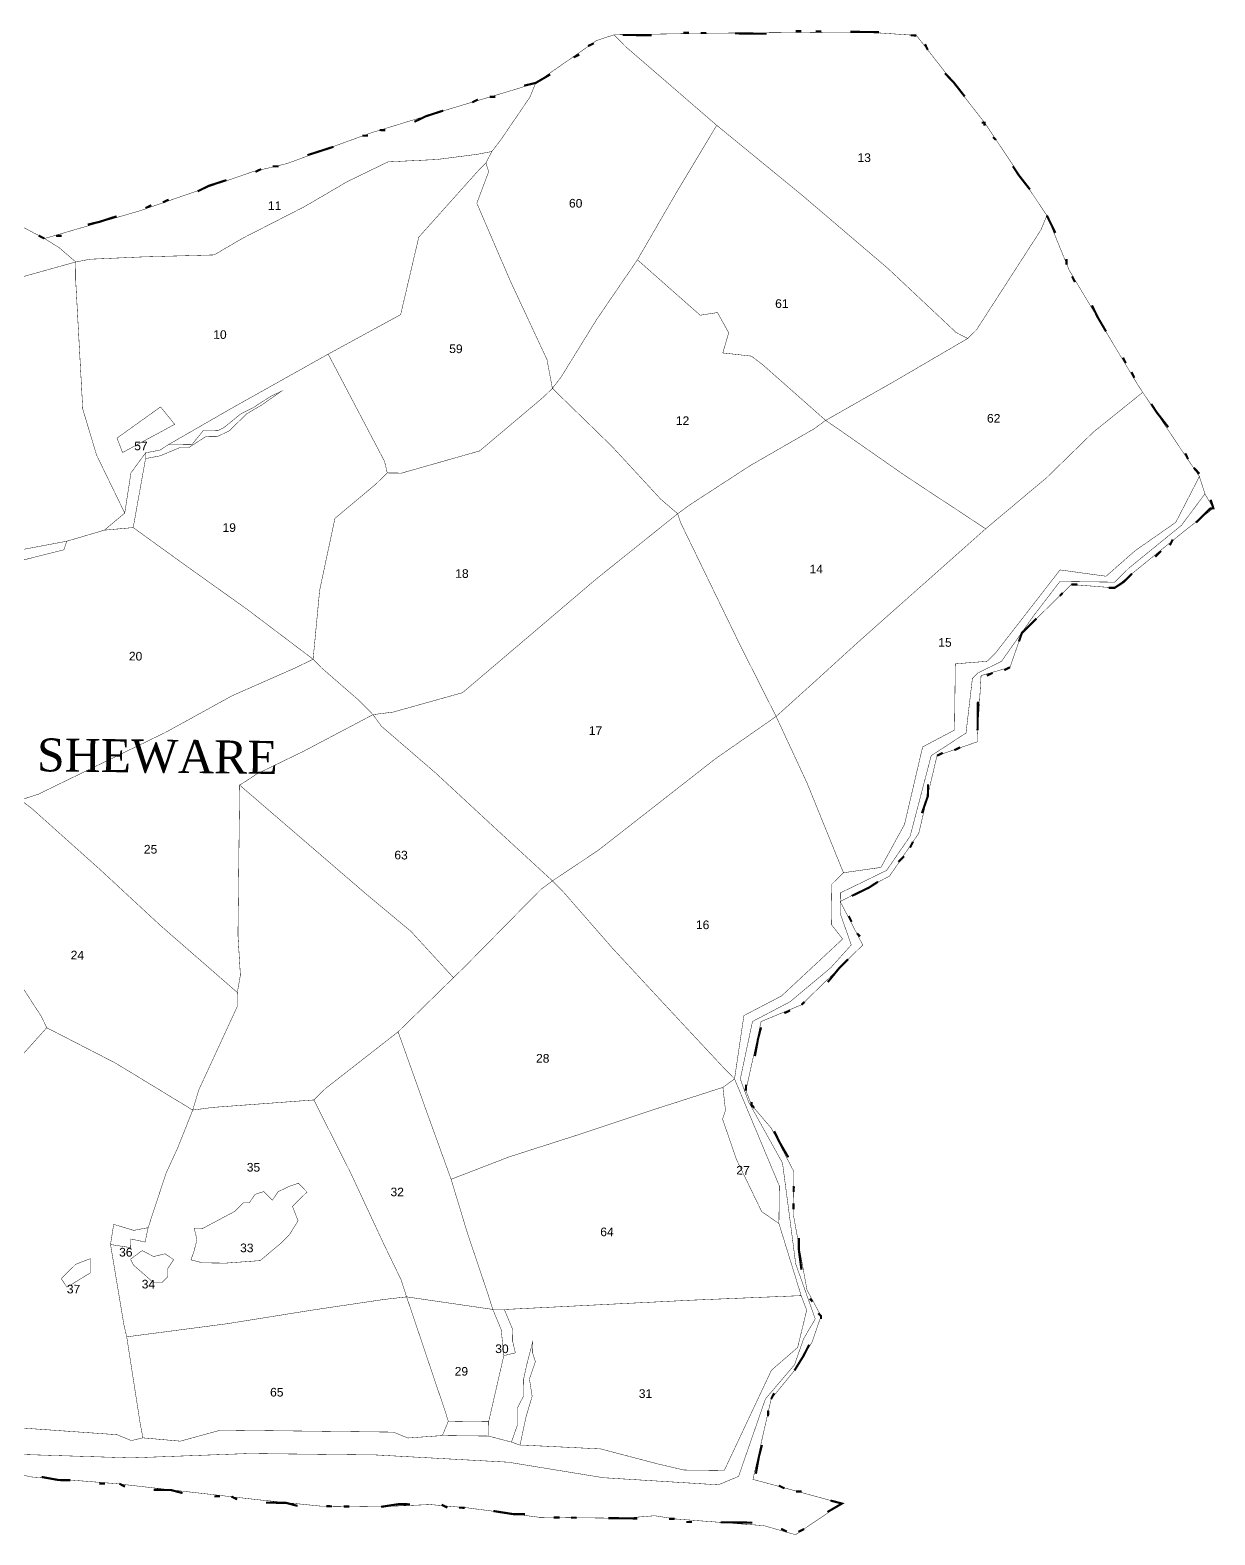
# Model space of a CAD drawing. Header units: metres. Extents: x 301380 to 306099, y 1982558 to 1991216.
# Drawn here: x 303798 to 305448, y 1982693 to 1984789 of the extents above; entities that cross this region are included whole.
import ezdxf

# ---------------------------------------------------------------- set-up
doc = ezdxf.new("R2010")
doc.units = ezdxf.units.M
for name, color, linetype in [('SURVEY NO.', 7, 'Continuous'), ('SURVEY PLOT BOUNDARY', 35, 'Continuous'), ('VILLAGE BOUNDARY', 212, 'Continuous'), ('VILLAGE NAME', 3, 'Continuous')]:
    doc.layers.add(name, color=color, linetype=linetype)
doc.styles.add('PDF Arial', font='arial.ttf')

# ---------------------------------------------------------------- blocks, each defined once
blk = doc.blocks.new('THTU')
at = {"layer": 'SURVEY PLOT BOUNDARY', "lineweight": 18, "const_width": 0.602}
for points in [[(304754.4, 1984656.3), (304697.1, 1984560.7), (304643.9, 1984469), (304586.8, 1984385.4), (304537.7, 1984305.8), (304525.5, 1984289.9), (304517.9, 1984330.1), (304467.1, 1984439), (304420.2, 1984547.8), (304436.7, 1984591.8), (304432.9, 1984603.9), (304441.1, 1984619.8), (304453.3, 1984635.7), (304494.1, 1984695.4), (304502.3, 1984715.4), (304587.3, 1984774.6), (304611.4, 1984782.4), (304627.3, 1984766.1)], [(305032.6, 1984781.5), (305127.5, 1984660), (305214.2, 1984530.7), (305206, 1984510.7), (305116.1, 1984371.3), (305104, 1984359.4), (305088, 1984367.6), (304992.8, 1984457), (304873.6, 1984558.7), (304754.4, 1984656.3), (304627.3, 1984766.1), (304611.4, 1984782.4), (304751.8, 1984784.7), (304960.5, 1984786.4)], [(304441.1, 1984619.8), (304421, 1984616), (304364.7, 1984608.7), (304296.5, 1984605.4), (304240, 1984578), (304179.4, 1984542.6), (304094.7, 1984499.4), (304054.3, 1984475.8), (303954, 1984473), (303881.7, 1984469.8), (303861.6, 1984466), (303837.8, 1984486.4), (303817.9, 1984498.6), (303950.7, 1984537.2), (304107.8, 1984591.6), (304156.1, 1984603.1), (304208.4, 1984622.5), (304272.9, 1984645.8), (304361.4, 1984672.9), (304478.2, 1984707.7), (304502.3, 1984715.4), (304494.1, 1984695.4), (304453.3, 1984635.7)], [(305104, 1984359.4), (305003, 1984300.4), (304906.1, 1984245.3), (304818.7, 1984322.6), (304802.8, 1984334.8), (304762.8, 1984339.3), (304771.1, 1984367.3), (304755.4, 1984395.5), (304731.3, 1984391.8), (304643.9, 1984469), (304697.1, 1984560.7), (304754.4, 1984656.3), (304873.6, 1984558.7), (304992.8, 1984457), (305088, 1984367.6)], [(304432.9, 1984603.9), (304424.7, 1984595.9), (304339.4, 1984500.6), (304314.1, 1984392.6), (304213.2, 1984337.6), (304079.9, 1984262.9), (303991.1, 1984211.8), (303979, 1984203.9), (303958.9, 1984200.1), (303938.5, 1984172.3), (303929.8, 1984116.2), (303890.6, 1984196.9), (303871.3, 1984261.3), (303861.4, 1984442), (303861.6, 1984466), (303881.7, 1984469.8), (303954, 1984473), (304054.3, 1984475.8), (304094.7, 1984499.4), (304179.4, 1984542.6), (304240, 1984578), (304296.5, 1984605.4), (304364.7, 1984608.7), (304421, 1984616), (304441.1, 1984619.8)], [(304525.5, 1984289.9), (304513.3, 1984278), (304424.2, 1984202.8), (304315.6, 1984171.9), (304295.5, 1984172.1), (304291.7, 1984188.2), (304213.2, 1984337.6), (304314.1, 1984392.6), (304339.4, 1984500.6), (304424.7, 1984595.9), (304432.9, 1984603.9), (304436.7, 1984591.8), (304420.2, 1984547.8), (304467.1, 1984439), (304517.9, 1984330.1)], [(303861.6, 1984466), (303861.4, 1984442), (303871.3, 1984261.3), (303890.6, 1984196.9), (303929.8, 1984116.2), (303901.5, 1984092.4), (303849.1, 1984077), (303768.7, 1984061.9), (303764.7, 1984061.9), (303752.9, 1984078.1), (303733.1, 1984106.4), (303705.5, 1984146.9), (303646.3, 1984227.8), (303590.4, 1984252.5), (303587.3, 1984328.8), (303471.7, 1984390.3), (303480, 1984414.3), (303496.6, 1984466.2), (303513.9, 1984574.4), (303522.1, 1984586.3), (303590.1, 1984569.5), (303652.6, 1984424.3), (303680.5, 1984407.9), (303765.1, 1984439.1)], [(305347.8, 1984284.4), (305279, 1984229), (305214, 1984165.6), (305129, 1984094.3), (305017.5, 1984167.8), (304918, 1984237.2), (304906.1, 1984245.3), (305003, 1984300.4), (305104, 1984359.4), (305116.1, 1984371.3), (305206, 1984510.7), (305214.2, 1984530.7), (305245.5, 1984454.1), (305339.9, 1984296.5)], [(304906.1, 1984245.3), (304889.9, 1984233.5), (304801.1, 1984182.4), (304716.2, 1984127.2), (304700, 1984115.3), (304676.2, 1984135.7), (304608.8, 1984208.7), (304525.5, 1984289.9), (304537.7, 1984305.8), (304586.8, 1984385.4), (304643.9, 1984469), (304731.3, 1984391.8), (304755.4, 1984395.5), (304771.1, 1984367.3), (304762.8, 1984339.3), (304802.8, 1984334.8), (304818.7, 1984322.6)], [(304295.5, 1984172.1), (304279.3, 1984156.3), (304222.6, 1984108.8), (304201.3, 1984008.7), (304192.2, 1983912.6), (304100.7, 1983981.8), (304009.2, 1984047.1), (303941.6, 1984096), (303958.8, 1984192.1), (303978.9, 1984195.9), (304007.1, 1984207.6), (304019.1, 1984207.4), (304043.4, 1984223.2), (304059.4, 1984223), (304075.5, 1984230.9), (304099.9, 1984254.6), (304120.1, 1984266.4), (304148.4, 1984286.2), (304132.3, 1984278.3), (304108, 1984262.6), (304091.9, 1984254.7), (304067.6, 1984235), (304059.5, 1984231), (304039.4, 1984231.3), (304023.2, 1984211.4), (303991.1, 1984211.8), (304079.9, 1984262.9), (304213.2, 1984337.6), (304291.7, 1984188.2)], [(303958.8, 1984192.1), (303958.9, 1984200.1), (303979, 1984203.9), (303991.1, 1984211.8), (304023.2, 1984211.4), (304039.4, 1984231.3), (304059.5, 1984231), (304067.6, 1984235), (304091.9, 1984254.7), (304108, 1984262.6), (304132.3, 1984278.3), (304148.4, 1984286.2), (304120.1, 1984266.4), (304099.9, 1984254.6), (304075.5, 1984230.9), (304059.4, 1984223), (304043.4, 1984223.2), (304019.1, 1984207.4), (304007.1, 1984207.6), (303978.9, 1984195.9)], [(304700, 1984115.3), (304586.6, 1984024.4), (304493.5, 1983945.2), (304400.3, 1983866), (304303.7, 1983839), (304275.6, 1983835.4), (304255.7, 1983855.6), (304204.1, 1983900.4), (304192.2, 1983912.6), (304201.3, 1984008.7), (304222.6, 1984108.8), (304279.3, 1984156.3), (304295.5, 1984172.1), (304315.6, 1984171.9), (304424.2, 1984202.8), (304513.3, 1984278), (304525.5, 1984289.9), (304608.8, 1984208.7), (304676.2, 1984135.7)], [(305426.7, 1984167.1), (305393.8, 1984103.3), (305337.2, 1984063.8), (305296.7, 1984028.2), (305232.6, 1984037), (305143, 1983921.6), (305130.9, 1983909.7), (305086.7, 1983906.2), (305085.6, 1983814), (305041.2, 1983790.4), (305015.9, 1983682.4), (304983.1, 1983622.6), (304930.9, 1983615.2), (304880.2, 1983740.1), (304837.1, 1983832.9), (304889.8, 1983880.4), (304950.7, 1983935.9), (305129, 1984094.3), (305214, 1984165.6), (305279, 1984229), (305347.8, 1984284.4)], [(303919, 1984220.6), (303979.7, 1984264.1), (303999.4, 1984239.8), (303926.8, 1984200.5)], [(303919, 1984220.6), (303926.8, 1984200.5), (303999.4, 1984239.8), (303979.7, 1984264.1)], [(305129, 1984094.3), (304950.7, 1983935.9), (304889.8, 1983880.4), (304837.1, 1983832.9), (304786.2, 1983933.8), (304703.9, 1984103.2), (304700, 1984115.3), (304716.2, 1984127.2), (304801.1, 1984182.4), (304889.9, 1984233.5), (304906.1, 1984245.3), (304918, 1984237.2), (305017.5, 1984167.8)], [(303958.8, 1984192.1), (303941.6, 1984096), (303901.5, 1984092.4), (303929.8, 1984116.2), (303938.5, 1984172.3), (303958.9, 1984200.1)], [(304837.1, 1983832.9), (304752.2, 1983773.7), (304671.3, 1983710.4), (304590.3, 1983647.2), (304525.6, 1983603.8), (304446.2, 1983676.9), (304362.9, 1983754.1), (304287.4, 1983819.2), (304275.6, 1983835.4), (304303.7, 1983839), (304400.3, 1983866), (304493.5, 1983945.2), (304586.6, 1984024.4), (304700, 1984115.3), (304703.9, 1984103.2), (304786.2, 1983933.8)], [(304192.2, 1983912.6), (304168, 1983900.8), (304079.3, 1983861.7), (303986.5, 1983810.6), (303889.6, 1983763.6), (303809, 1983724.4), (303784.8, 1983716.6), (303763.1, 1983921.5), (303763.5, 1983953.6), (303756.2, 1984017.9), (303764.3, 1984025.8), (303768.5, 1984045.8), (303845, 1984065), (303849.1, 1984077), (303901.5, 1984092.4), (303941.6, 1984096), (304009.2, 1984047.1), (304100.7, 1983981.8)], [(304275.6, 1983835.4), (304178.7, 1983784.3), (304114.2, 1983753), (304089.9, 1983737.2), (304087.5, 1983528.6), (304090.9, 1983472.4), (304086.6, 1983448.4), (303979.3, 1983541.9), (303896, 1983619.1), (303800.7, 1983704.4), (303784.8, 1983716.6), (303809, 1983724.4), (303889.6, 1983763.6), (303986.5, 1983810.6), (304079.3, 1983861.7), (304168, 1983900.8), (304192.2, 1983912.6), (304204.1, 1983900.4), (304255.7, 1983855.6)], [(304525.6, 1983603.8), (304509.4, 1983591.9), (304403.9, 1983484.8), (304387.7, 1983469), (304328.2, 1983533.8), (304264.7, 1983586.7), (304089.9, 1983737.2), (304114.2, 1983753), (304178.7, 1983784.3), (304275.6, 1983835.4), (304287.4, 1983819.2), (304362.9, 1983754.1), (304446.2, 1983676.9)], [(304930.9, 1983615.2), (304914.7, 1983599.3), (304914, 1983543.1), (304929.8, 1983522.9), (304844.7, 1983443.6), (304792.2, 1983416.2), (304779.2, 1983328), (304763.3, 1983344.3), (304680.1, 1983433.5), (304608.8, 1983510.5), (304541.5, 1983587.6), (304525.6, 1983603.8), (304590.3, 1983647.2), (304671.3, 1983710.4), (304752.2, 1983773.7), (304837.1, 1983832.9), (304880.2, 1983740.1)], [(304387.7, 1983469), (304310.6, 1983393.6), (304209.4, 1983314.6), (304193.2, 1983298.7), (304052.6, 1983288.3), (304024.5, 1983284.6), (304032.9, 1983312.6), (304086.3, 1983428.3), (304086.6, 1983448.4), (304090.9, 1983472.4), (304087.5, 1983528.6), (304089.9, 1983737.2), (304264.7, 1983586.7), (304328.2, 1983533.8)], [(303784.8, 1983716.6), (303800.7, 1983704.4), (303896, 1983619.1), (303979.3, 1983541.9), (304086.6, 1983448.4), (304086.3, 1983428.3), (304032.9, 1983312.6), (304024.5, 1983284.6), (303917, 1983350), (303821.2, 1983399.3), (303813.4, 1983415.4), (303766.1, 1983488.2), (303715, 1983577), (303659.2, 1983605.8), (303583.6, 1983658.8), (303515.9, 1983707.7), (303496, 1983720)], [(304779.2, 1983328), (304763, 1983316.2), (304666.4, 1983285.2), (304561.7, 1983250.3), (304465, 1983219.3), (304384.4, 1983188.2), (304349.4, 1983284.9), (304310.6, 1983393.6), (304387.7, 1983469), (304403.9, 1983484.8), (304509.4, 1983591.9), (304525.6, 1983603.8), (304541.5, 1983587.6), (304608.8, 1983510.5), (304680.1, 1983433.5), (304763.3, 1983344.3)], [(304384.4, 1983188.2), (304407.6, 1983111.7), (304434.8, 1983031.1), (304442.5, 1983006.9), (304322.4, 1983024.4), (304314.6, 1983048.5), (304291.1, 1983097), (304244.1, 1983197.8), (304193.2, 1983298.7), (304209.4, 1983314.6), (304310.6, 1983393.6), (304349.4, 1983284.9)], [(304841, 1983126.7), (304872, 1983026.1), (304719.5, 1983019.8), (304458.6, 1983006.8), (304442.5, 1983006.9), (304434.8, 1983031.1), (304407.6, 1983111.7), (304384.4, 1983188.2), (304465, 1983219.3), (304561.7, 1983250.3), (304666.4, 1983285.2), (304763, 1983316.2), (304766.6, 1983284), (304762.5, 1983272.1), (304781.9, 1983215.7), (304817.1, 1983143)], [(304841, 1983126.7), (304817.1, 1983143), (304781.9, 1983215.7), (304762.5, 1983272.1), (304766.6, 1983284), (304763, 1983316.2), (304779.2, 1983328), (304841.6, 1983178.9)], [(304322.4, 1983024.4), (304290.2, 1983020.7), (304189.8, 1983005.8), (304073.2, 1982987.1), (303932.6, 1982968.7), (303928.8, 1982984.8), (303910, 1983097.3), (303938.1, 1983093), (303938.2, 1983105), (303958.2, 1983100.8), (303962.4, 1983120.8), (303987.4, 1983196.7), (304003.9, 1983232.7), (304024.5, 1983284.6), (304052.6, 1983288.3), (304193.2, 1983298.7), (304244.1, 1983197.8), (304291.1, 1983097), (304314.6, 1983048.5)], [(304143.5, 1983170.9), (304159.7, 1983178.7), (304171.8, 1983182.6), (304183.7, 1983170.4), (304163.4, 1983150.6), (304171.2, 1983130.4), (304158.9, 1983110.5), (304146.7, 1983098.6), (304118.4, 1983074.9), (304070.2, 1983071.4), (304038.1, 1983071.8), (304022.1, 1983076), (304026.3, 1983088), (304030.4, 1983104), (304026.6, 1983120.1), (304038.7, 1983119.9), (304083.1, 1983143.5), (304095.2, 1983155.4), (304103.2, 1983155.3), (304111.4, 1983167.2), (304123.5, 1983171.1), (304135.4, 1983158.9)], [(304143.5, 1983170.9), (304135.4, 1983158.9), (304123.5, 1983171.1), (304111.4, 1983167.2), (304103.2, 1983155.3), (304095.2, 1983155.4), (304083.1, 1983143.5), (304038.7, 1983119.9), (304026.6, 1983120.1), (304030.4, 1983104), (304026.3, 1983088), (304022.1, 1983076), (304038.1, 1983071.8), (304070.2, 1983071.4), (304118.4, 1983074.9), (304146.7, 1983098.6), (304158.9, 1983110.5), (304171.2, 1983130.4), (304163.4, 1983150.6), (304183.7, 1983170.4), (304171.8, 1983182.6), (304159.7, 1983178.7)], [(303962.4, 1983120.8), (303958.2, 1983100.8), (303938.2, 1983105), (303938.1, 1983093), (303910, 1983097.3), (303914.4, 1983125.4), (303942.3, 1983117)], [(303937.9, 1983077), (303954.1, 1983088.8), (303970, 1983080.6), (303986.1, 1983084.4), (303998, 1983076.3), (303989.9, 1983064.3), (303989.7, 1983052.3), (303981.6, 1983044.4), (303969.6, 1983044.5), (303941.8, 1983068.9)], [(303937.9, 1983077), (303941.8, 1983068.9), (303969.6, 1983044.5), (303981.6, 1983044.4), (303989.7, 1983052.3), (303989.9, 1983064.3), (303998, 1983076.3), (303986.1, 1983084.4), (303970, 1983080.6), (303954.1, 1983088.8)], [(303841.3, 1983050), (303861.6, 1983069.8), (303881.7, 1983077.6), (303881.5, 1983057.5), (303849.2, 1983037.9)], [(303841.3, 1983050), (303849.2, 1983037.9), (303881.5, 1983057.5), (303881.7, 1983077.6), (303861.6, 1983069.8)], [(304380.5, 1982851.2), (304372.3, 1982831.2), (304324.1, 1982827.8), (304304.1, 1982836), (304063.5, 1982838.8), (304007.2, 1982823.4), (303955.1, 1982828), (303951.3, 1982848.1), (303936.3, 1982944.6), (303932.6, 1982968.7), (304073.2, 1982987.1), (304189.8, 1983005.8), (304290.2, 1983020.7), (304322.4, 1983024.4), (304376.7, 1982863.3)], [(304442.5, 1983006.9), (304454.2, 1982978.7), (304457.8, 1982942.6), (304436.7, 1982850.5), (304380.5, 1982851.2), (304376.7, 1982863.3), (304322.4, 1983024.4)], [(304480.4, 1982817.9), (304488.9, 1982858), (304497.3, 1982885.9), (304493.5, 1982910.1), (304501.8, 1982934), (304498, 1982946.1), (304498.2, 1982962.2), (304489.8, 1982930.2), (304485.5, 1982910.2), (304485.2, 1982886.1), (304477, 1982870.1), (304476.8, 1982846.1), (304468.5, 1982822.1), (304436.5, 1982830.5), (304436.7, 1982850.5), (304457.8, 1982942.6), (304473.9, 1982946.4), (304470.1, 1982962.5), (304470.3, 1982978.5), (304458.6, 1983006.8), (304719.5, 1983019.8), (304872, 1983026.1), (304879.7, 1983005.9), (304867.1, 1982953.9), (304830.6, 1982922.2), (304764.9, 1982782.6), (304708.7, 1982783.2), (304672.7, 1982791.6), (304592.7, 1982812.6), (304484.5, 1982817.9)], [(304457.8, 1982942.6), (304454.2, 1982978.7), (304442.5, 1983006.9), (304458.6, 1983006.8), (304470.3, 1982978.5), (304470.1, 1982962.5), (304473.9, 1982946.4)], [(304480.4, 1982817.9), (304468.5, 1982822.1), (304476.8, 1982846.1), (304477, 1982870.1), (304485.2, 1982886.1), (304485.5, 1982910.2), (304489.8, 1982930.2), (304498.2, 1982962.2), (304498, 1982946.1), (304501.8, 1982934), (304493.5, 1982910.1), (304497.3, 1982885.9), (304488.9, 1982858)], [(304436.5, 1982830.5), (304372.3, 1982831.2), (304380.5, 1982851.2), (304436.7, 1982850.5)]]:
    blk.add_lwpolyline(points, close=True, dxfattribs=at)
for points in [[(303702.3, 1984560.1), (303817.9, 1984498.6), (303837.8, 1984486.4), (303861.6, 1984466), (303765.1, 1984439.1)], [(303768.7, 1984061.9), (303849.1, 1984077), (303845, 1984065), (303768.5, 1984045.8)], [(303782.7, 1982842), (303919, 1982832.4), (303939, 1982824.2), (303955.1, 1982828), (304007.2, 1982823.4), (304063.5, 1982838.8), (304304.1, 1982836), (304324.1, 1982827.8), (304372.3, 1982831.2), (304436.5, 1982830.5), (304468.5, 1982822.1), (304480.4, 1982817.9), (304484.5, 1982817.9), (304592.7, 1982812.6), (304672.7, 1982791.6), (304708.7, 1982783.2), (304764.9, 1982782.6), (304830.6, 1982922.2), (304867.1, 1982953.9), (304879.7, 1983005.9), (304872, 1983026.1), (304841, 1983126.7), (304841.6, 1983178.9), (304779.2, 1983328), (304792.2, 1983416.2), (304844.7, 1983443.6), (304929.8, 1983522.9), (304914, 1983543.1), (304914.7, 1983599.3), (304930.9, 1983615.2), (304983.1, 1983622.6), (305015.9, 1983682.4), (305041.2, 1983790.4), (305085.6, 1983814), (305086.7, 1983906.2), (305130.9, 1983909.7), (305143, 1983921.6), (305232.6, 1984037), (305296.7, 1984028.2), (305337.2, 1984063.8), (305393.8, 1984103.3), (305426.7, 1984167.1), (305434.4, 1984143), (305401.8, 1984099.2), (305328.9, 1984039.9), (305308.6, 1984020), (305232.4, 1984020.9), (305195.8, 1983973.2), (305150.9, 1983909.5), (305118.6, 1983893.8), (305110.5, 1983885.9), (305101.6, 1983809.8), (305053.1, 1983778.2), (305023.8, 1983666.2), (304991.1, 1983618.5), (304926.6, 1983587.1), (304926.2, 1983559), (304941.8, 1983514.7), (304913.3, 1983483), (304856.6, 1983435.5), (304804.2, 1983408), (304787.2, 1983327.9), (304798.9, 1983295.7), (304846, 1983210.9), (304853.4, 1983154.7), (304864.4, 1983070.3), (304891.6, 1982993.7), (304875.3, 1982965.8), (304862.8, 1982929.9), (304822.2, 1982882.2), (304784.8, 1982774.3), (304756.6, 1982762.6), (304596.3, 1982772.5), (304464.1, 1982794.1), (304279.7, 1982804.2), (304103.2, 1982806.2), (303938.7, 1982800.1), (303738.2, 1982806.4)], [(303738.2, 1982806.4), (303938.7, 1982800.1), (304103.2, 1982806.2), (304279.7, 1982804.2), (304464.1, 1982794.1), (304596.3, 1982772.5), (304756.6, 1982762.6), (304784.8, 1982774.3), (304822.2, 1982882.2), (304862.8, 1982929.9), (304875.3, 1982965.8), (304891.6, 1982993.7), (304864.4, 1983070.3), (304853.4, 1983154.7), (304846, 1983210.9), (304798.9, 1983295.7), (304787.2, 1983327.9), (304804.2, 1983408), (304856.6, 1983435.5), (304913.3, 1983483), (304941.8, 1983514.7), (304926.2, 1983559), (304926.6, 1983587.1), (304991.1, 1983618.5), (305023.8, 1983666.2), (305053.1, 1983778.2), (305101.6, 1983809.8), (305110.5, 1983885.9), (305118.6, 1983893.8), (305150.9, 1983909.5), (305195.8, 1983973.2), (305232.4, 1984020.9), (305308.6, 1984020), (305328.9, 1984039.9), (305401.8, 1984099.2), (305434.4, 1984143), (305446.2, 1984122.8), (305405.7, 1984091.1), (305308.5, 1984012), (305248.4, 1984016.7), (305179.5, 1983949.3), (305162.9, 1983901.4), (305122.6, 1983889.8), (305117.6, 1983805.6), (305117.5, 1983797.6), (305061.2, 1983778.2), (305035.8, 1983670.1), (304995, 1983610.4), (304926.4, 1983575.1), (304957.8, 1983514.5), (304872.6, 1983431.3), (304816.2, 1983407.9), (304795, 1983311.8), (304802.8, 1983291.7), (304830.5, 1983259.2), (304861.9, 1983198.7), (304861.2, 1983138.5), (304880.1, 1983034), (304899.7, 1982997.7), (304887.3, 1982961.7), (304862.7, 1982921.9), (304830.2, 1982882.1), (304804.8, 1982770.1), (304820.8, 1982765.9), (304928.8, 1982736.5), (304864.1, 1982693.1), (304820.1, 1982705.7), (304695.9, 1982715.1), (304667.8, 1982719.5), (304623.7, 1982716), (304507.4, 1982717.3), (304407.2, 1982730.5), (304355.1, 1982735.1), (304282.9, 1982731.9), (304202.7, 1982732.9), (304114.5, 1982741.9), (303918.2, 1982764.2), (303798, 1982773.7), (303594, 1982828.2)], [(303766.1, 1983488.2), (303813.4, 1983415.4), (303821.2, 1983399.3), (303731.9, 1983300)], [(303731.9, 1983300), (303821.2, 1983399.3), (303917, 1983350), (304024.5, 1983284.6), (304003.9, 1983232.7), (303987.4, 1983196.7), (303962.4, 1983120.8), (303942.3, 1983117), (303914.4, 1983125.4), (303910, 1983097.3), (303928.8, 1982984.8), (303932.6, 1982968.7), (303936.3, 1982944.6), (303951.3, 1982848.1), (303955.1, 1982828), (303939, 1982824.2), (303919, 1982832.4), (303782.7, 1982842)]]:
    blk.add_lwpolyline(points, dxfattribs=at)
at = {"layer": 'VILLAGE BOUNDARY', "lineweight": 18, "const_width": 3.01}
for points in [[(304623.5, 1984782.2), (304663.6, 1984781.8)], [(304707.7, 1984785.3), (304715.7, 1984785.2)], [(304731.8, 1984785), (304739.8, 1984784.9)], [(304779.9, 1984784.4), (304824, 1984783.9)], [(304864.2, 1984787.5), (304872.2, 1984787.4)], [(304892.3, 1984787.1), (304900.3, 1984787)], [(304940.4, 1984786.6), (304980.5, 1984786.1)], [(305024.6, 1984781.6), (305032.6, 1984781.5)], [(304575.1, 1984766.7), (304583.2, 1984770.6)], [(305044.5, 1984769.3), (305048.4, 1984761.3)], [(304554.9, 1984750.9), (304563, 1984754.8)], [(304486.2, 1984711.6), (304502.3, 1984715.4), (304522.5, 1984727.2)], [(305072.1, 1984728.9), (305084, 1984716.7), (305099.8, 1984696.5)], [(304437.9, 1984696.1), (304446, 1984696)], [(304333.2, 1984661.2), (304349.4, 1984669), (304373.5, 1984676.8)], [(304413.8, 1984688.3), (304421.8, 1984692.3)], [(305123.5, 1984660.1), (305127.5, 1984660), (305127.4, 1984656)], [(304260.8, 1984642), (304268.8, 1984641.9)], [(304285, 1984649.7), (304293, 1984649.6)], [(305139.3, 1984639.9), (305143.3, 1984635.8)], [(304184.3, 1984614.8), (304196.3, 1984618.6), (304220.5, 1984626.4)], [(304111.8, 1984591.5), (304119.9, 1984595.4)], [(304136, 1984599.3), (304144, 1984599.2)], [(305166.9, 1984599.4), (305174.8, 1984587.3), (305190.6, 1984567)], [(304031.3, 1984564.4), (304047.4, 1984572.2), (304071.5, 1984580)], [(303982.9, 1984548.9), (303991, 1984552.8)], [(303878.3, 1984518), (303894.4, 1984521.8), (303918.5, 1984529.6)], [(303958.8, 1984541.1), (303966.8, 1984545.1)], [(305214.2, 1984530.7), (305226, 1984506.5)], [(303809.9, 1984502.7), (303817.9, 1984498.6)], [(303834, 1984502.5), (303842, 1984502.4)], [(305241.6, 1984470.2), (305241.5, 1984462.1)], [(305249.4, 1984446), (305253.3, 1984437.9)], [(305277, 1984405.6), (305284.8, 1984389.4), (305296.6, 1984369.2)], [(305320.3, 1984332.8), (305324.2, 1984324.8)], [(305332.1, 1984312.6), (305336, 1984304.6)], [(305359.6, 1984268.2), (305367.5, 1984256.1), (305383.3, 1984235.8)], [(305407, 1984199.4), (305410.9, 1984191.4)], [(305418.8, 1984179.2), (305426.7, 1984171.1)], [(305442.3, 1984134.8), (305446.2, 1984122.8), (305442.2, 1984122.8), (305421.9, 1984103)], [(305389.6, 1984079.3), (305385.5, 1984071.3)], [(305373.3, 1984063.4), (305365.2, 1984055.5)], [(305332.8, 1984031.8), (305320.7, 1984019.9), (305308.5, 1984012), (305300.5, 1984012.1)], [(305236.3, 1984004.8), (305232.2, 1984000.9)], [(305256.5, 1984016.6), (305248.4, 1984016.7)], [(305199.7, 1983969.1), (305187.6, 1983957.2), (305179.5, 1983949.3), (305175.3, 1983937.3)], [(305162.9, 1983901.4), (305154.8, 1983897.4)], [(305138.7, 1983893.6), (305130.6, 1983889.7)], [(305118.2, 1983853.7), (305117.7, 1983813.6)], [(305069.2, 1983782.1), (305061.2, 1983778.2)], [(305093.4, 1983789.8), (305085.3, 1983785.9)], [(305048.7, 1983738.2), (305048.5, 1983722.1), (305040.2, 1983698.2)], [(305027.7, 1983658.2), (305023.6, 1983650.2)], [(305015.4, 1983638.3), (305007.3, 1983630.3)], [(304978.9, 1983602.6), (304966.8, 1983594.7), (304942.6, 1983582.9)], [(304938.2, 1983554.9), (304942.2, 1983546.8)], [(304950, 1983530.7), (304954, 1983526.6)], [(304937.5, 1983494.7), (304925.4, 1983482.8), (304909.1, 1983462.9)], [(304856.5, 1983423.4), (304848.4, 1983419.5)], [(304876.7, 1983435.2), (304872.6, 1983431.3)], [(304816.1, 1983399.8), (304811.9, 1983383.8), (304807.6, 1983359.8)], [(304795.1, 1983319.8), (304795, 1983311.8)], [(304802.9, 1983295.7), (304802.8, 1983291.7), (304806.8, 1983287.6)], [(304834.5, 1983255.2), (304842.3, 1983239), (304854.1, 1983218.8)], [(304861.7, 1983178.6), (304861.6, 1983170.6)], [(304861.4, 1983154.6), (304861.3, 1983146.5)], [(304868.9, 1983106.3), (304868.7, 1983090.3), (304872.4, 1983062.2)], [(304883.9, 1983021.9), (304887.9, 1983017.9)], [(304895.7, 1983001.7), (304899.7, 1982997.7), (304899.7, 1982993.6)], [(304883.2, 1982957.7), (304875, 1982941.8), (304862.7, 1982921.9)], [(304834.3, 1982890.1), (304830.2, 1982882.1)], [(304826, 1982866.1), (304825.9, 1982858.1)], [(304817.4, 1982818.1), (304813.2, 1982802.1), (304808.9, 1982778)], [(303854.1, 1982769), (303838, 1982769.2), (303814, 1982773.5)], [(303902.2, 1982764.4), (303894.2, 1982764.5)], [(303930.2, 1982760.1), (303922.2, 1982764.2)], [(304010.3, 1982751.1), (303994.3, 1982755.3), (303970.3, 1982755.6)], [(304062.4, 1982746.5), (304054.4, 1982746.6)], [(304086.4, 1982742.2), (304078.5, 1982746.3)], [(304840.8, 1982761.6), (304848.8, 1982757.5)], [(304864.8, 1982753.3), (304872.8, 1982753.2)], [(304170.6, 1982733.2), (304154.6, 1982737.4), (304126.5, 1982737.8)], [(304218.7, 1982732.7), (304210.7, 1982732.8)], [(304242.8, 1982732.4), (304234.8, 1982732.5)], [(304327.1, 1982735.5), (304311, 1982735.6), (304286.9, 1982731.9)], [(304379.2, 1982730.8), (304371.2, 1982734.9)], [(304403.2, 1982730.6), (304395.2, 1982730.7)], [(304487.4, 1982721.6), (304471.3, 1982721.7), (304443.3, 1982726.1)], [(304912.8, 1982740.7), (304928.8, 1982736.5), (304908.6, 1982724.7)], [(304535.4, 1982717), (304527.4, 1982717.1)], [(304559.5, 1982716.7), (304551.5, 1982716.8)], [(304643.7, 1982715.7), (304603.6, 1982716.2)], [(304695.9, 1982715.1), (304687.9, 1982715.2)], [(304719.9, 1982710.9), (304711.9, 1982710.9)], [(304804.1, 1982709.9), (304760, 1982710.4)], [(304852.1, 1982697.3), (304844.1, 1982701.4)], [(304876.2, 1982701), (304868.2, 1982697.1)]]:
    blk.add_lwpolyline(points, dxfattribs=at)
at = {"layer": 'SURVEY NO.', "char_height": 12.03, "attachment_point": 7, "rotation": 359.339, "style": 'PDF Arial'}
for s, insert in [('13', (304950.4, 1984605.2)), ('11', (304129.2, 1984538.5)), ('60', (304548.5, 1984541.7)), ('61', (304835.7, 1984401.9)), ('10', (304053, 1984358.8)), ('59', (304381.7, 1984339)), ('12', (304697.4, 1984239)), ('62', (305130.7, 1984242.1)), ('57', (303942.9, 1984203.6)), ('19', (304065.9, 1984089.9)), ('18', (304390.1, 1984025.9)), ('14', (304883.6, 1984032.3)), ('15', (305062.9, 1983929.9)), ('20', (303935.5, 1983910.8)), ('17', (304576.1, 1983807.1)), ('25', (303956.4, 1983641.8)), ('63', (304305.3, 1983633.7)), ('16', (304725.4, 1983536.6)), ('24', (303854.4, 1983494.5)), ('28', (304502.6, 1983350.6)), ('35', (304099.7, 1983198.8)), ('27', (304781.6, 1983194.9)), ('32', (304299.9, 1983164.4)), ('64', (304592.1, 1983108.8)), ('36', (303921.9, 1983080.5)), ('33', (304090.4, 1983086.5)), ('37', (303849.1, 1983029.1)), ('34', (303953.4, 1983036)), ('30', (304445.8, 1982946)), ('29', (304389.3, 1982914.6)), ('65', (304132.2, 1982885.5)), ('31', (304645.7, 1982883.5))]:
    blk.add_mtext(s, dxfattribs=dict(at, insert=insert))
at = {"layer": 'VILLAGE NAME', "insert": (303807.3, 1983755.5), "char_height": 45.948, "width": 399.597, "attachment_point": 7, "rotation": 359.339, "style": 'PDF Arial'}
blk.add_mtext('{\\fTimes New Roman|b0|i0|c0|p18;SHEWARE}', dxfattribs=at)

msp = doc.modelspace()

# ---------------------------------------------------------------- block references
msp.add_blockref('THTU', (0, 0))

doc.saveas('drawing.dxf')
